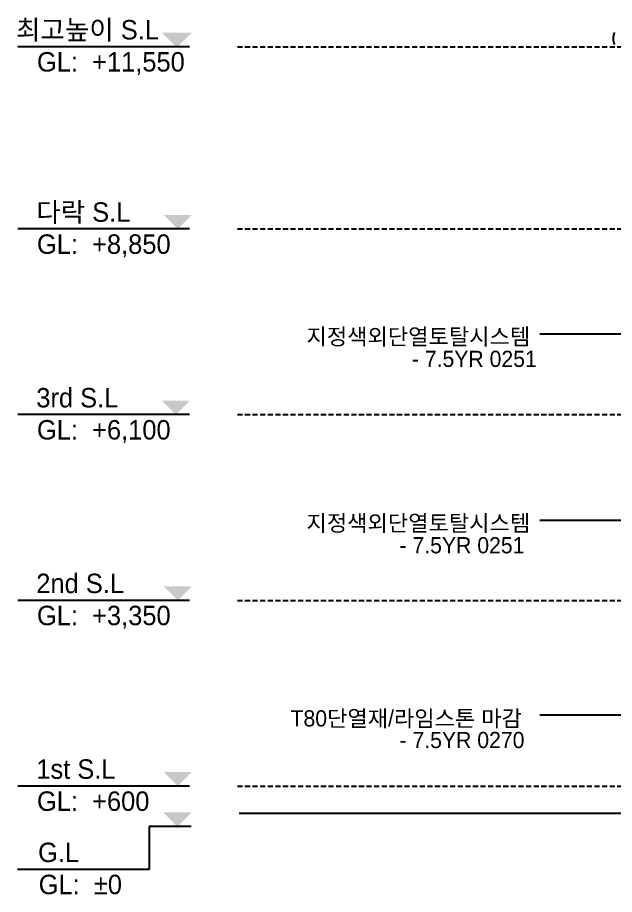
# Model space of a CAD drawing. Extents: x 11416736 to 11582377, y -14295679 to -14163266.
# Drawn here: x 11538851 to 11547689, y -14291555 to -14278566 of the extents above; entities that cross this region are included whole.
import ezdxf

# ---------------------------------------------------------------- set-up
doc = ezdxf.new("R2010")
doc.units = 0
doc.header["$LTSCALE"] = 50
doc.header["$MEASUREMENT"] = 0
doc.linetypes.add('HIDDEN', pattern=[0.375, 0.25, -0.125])
for name, color, linetype in [('! 01 진한선', 2, 'CONTINUOUS'), ('! 02 중간선_01', 3, 'CONTINUOUS'), ('! 06 중심선', 11, 'CONTINUOUS'), ('! 12 지시선_안내선', 252, 'CONTINUOUS'), ('! 22 text 진한선', 7, 'CONTINUOUS'), ('! 23 text 여린선', 252, 'CONTINUOUS'), ('TEX', 3, 'CONTINUOUS')]:
    doc.layers.add(name, color=color, linetype=linetype)
doc.styles.add('굴림', font='Gulim.ttf')

msp = doc.modelspace()

# ---------------------------------------------------------------- linework, layer by layer
at = {"layer": '! 01 진한선', "color": 7, "linetype": 'Continuous'}
msp.add_line((11542132.5, -14290348.3), (11578012.4, -14290348.3), dxfattribs=at)
at = {"layer": '! 02 중간선_01'}
msp.add_arc((11547883.5, -14278876.4), 214.6, 155.06446, 204.93554, dxfattribs=at)
at = {"layer": '! 06 중심선', "color": 251, "linetype": 'HIDDEN', "ltscale": 6}
for p, q in [((11542106.1, -14278998.3), (11577986, -14278998.3)), ((11542106.1, -14278998.3), (11577986, -14278998.3)), ((11542106.1, -14281698.3), (11577986, -14281698.3)), ((11542106.1, -14284448.3), (11577986, -14284448.3)), ((11542106.1, -14287198.3), (11577986, -14287198.3)), ((11542106.1, -14289948.3), (11577986, -14289948.3))]:
    msp.add_line(p, q, dxfattribs=at)
at = {"layer": '! 12 지시선_안내선'}
for points in [[(11553468.6, -14283253.6), (11546582.3, -14283253.6)], [(11550379, -14286014), (11546582.3, -14286014)], [(11553677.1, -14288899), (11546582.3, -14288899)]]:
    msp.add_lwpolyline(points, dxfattribs=at)
at = {"layer": '! 22 text 진한선', "color": 3, "linetype": 'Continuous'}
for p, q in [((11540799.2, -14290548.3), (11540799.2, -14291182.4)), ((11540799.2, -14291182.4), (11538851.7, -14291182.4))]:
    msp.add_line(p, q, dxfattribs=at)
for points in [[(11541396.3, -14278998.3), (11538856.9, -14278998.3)], [(11541396.3, -14278998.3), (11538856.9, -14278998.3)], [(11541396.3, -14281698.3), (11538856.9, -14281698.3)], [(11541396.3, -14284448.3), (11538856.9, -14284448.3)], [(11541396.3, -14287198.3), (11538856.9, -14287198.3)], [(11541396.3, -14289948.3), (11538856.9, -14289948.3)], [(11541422.7, -14290548.3), (11540799.2, -14290548.3)]]:
    msp.add_lwpolyline(points, dxfattribs=at)
at = {"layer": '! 23 text 여린선', "color": 3}
for points in [[(11540984, -14278789), (11541193.2, -14278998.3), (11541402.5, -14278789)], [(11541015.6, -14278789), (11541224.9, -14278998.3), (11541434.1, -14278789)], [(11541015.6, -14281489), (11541224.9, -14281698.3), (11541434.1, -14281489)], [(11540984, -14284239), (11541193.2, -14284448.3), (11541402.5, -14284239)], [(11541015.6, -14286989), (11541224.9, -14287198.3), (11541434.1, -14286989)], [(11541015.6, -14289739), (11541224.9, -14289948.3), (11541434.1, -14289739)], [(11541010.3, -14290339), (11541219.6, -14290548.3), (11541428.9, -14290339)]]:
    msp.add_solid(points, dxfattribs=at)

# ---------------------------------------------------------------- texts
at = {"layer": '! 22 text 진한선', "color": 3, "style": '굴림'}
for s, p in [('최고높이 S.L', (11538829.4, -14278891.4)), ('GL:  +11,550', (11539138.2, -14279366.4)), ('다락 S.L', (11539128.7, -14281591.4)), ('GL:  +8,850', (11539138.2, -14282066.4)), ('3rd S.L', (11539128.7, -14284341.4)), ('GL:  +6,100', (11539138.2, -14284816.4)), ('2nd S.L', (11539128.7, -14287091.4)), ('GL:  +3,350', (11539138.2, -14287566.4)), ('1st S.L', (11539128.7, -14289841.4)), ('GL:  +600', (11539138.2, -14290316.4)), ('G.L', (11539155.1, -14291075.4)), ('GL:  %%P0', (11539164.5, -14291550.5))]:
    msp.add_text(s, height=288, dxfattribs=at).set_placement(p)
at = {"layer": 'TEX', "linetype": 'Continuous', "style": '굴림'}
for s, p in [('지정색외단열토탈시스템', (11543128.9, -14283413)), ('- 7.5YR 0251 ', (11544688.9, -14283741.7)), ('지정색외단열토탈시스템', (11543128.9, -14286173.4)), ('- 7.5YR 0251 ', (11544506.5, -14286502.1)), ('T80단열재/라임스톤 마감', (11542892.5, -14289066.3)), ('- 7.5YR 0270', (11544506.5, -14289387.1))]:
    msp.add_text(s, height=240, dxfattribs=at).set_placement(p)

doc.saveas('drawing.dxf')
